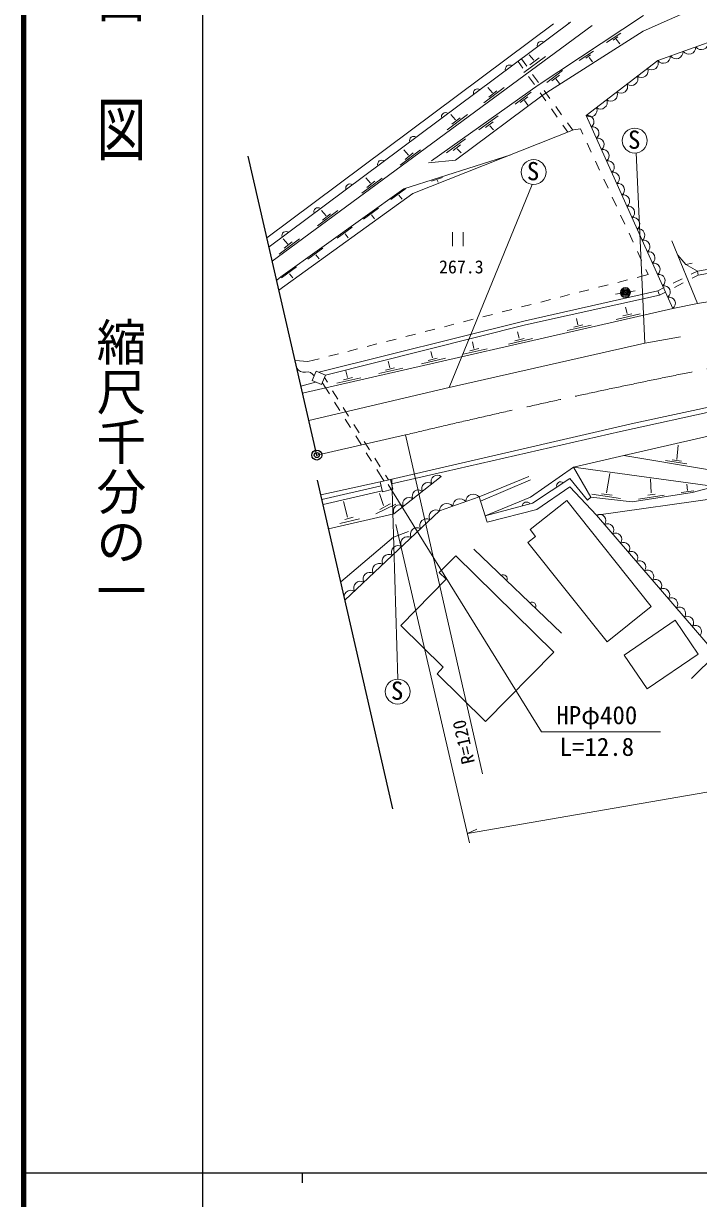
# Model space of a CAD drawing. Units: millimetres, scale not verified. Extents: x 40000 to 680000, y 20000 to 380000.
# Drawn here: x 40000 to 107848, y 202409 to 320529 of the extents above; entities that cross this region are included whole.
import ezdxf
from ezdxf.enums import TextEntityAlignment as Align

# ---------------------------------------------------------------- set-up
doc = ezdxf.new("R2010")
doc.units = ezdxf.units.MM
doc.header["$LTSCALE"] = 1000
doc.header["$PDMODE"] = 32
doc.header["$PDSIZE"] = 500
doc.linetypes.add('CHAIN', pattern=[18.5, 12, -1.5, 3.5, -1.5])
for name, color, linetype, lineweight in [('M-BGD', 7, 'Continuous', 13), ('M-BMK', 2, 'CHAIN', 13), ('M-BMK-SRVR', 3, 'Continuous', 25), ('M-STR-HTXT', 7, 'Continuous', 13), ('M-TTL', 2, 'Continuous', 140), ('M-TTL-BAND', 7, 'Continuous', 25)]:
    doc.layers.add(name, color=color, linetype=linetype, lineweight=lineweight)
doc.layers.add('M-OTRS', color=6, linetype='Continuous')
doc.styles.add('@ＭＳ ゴシック', font='')
doc.styles.add('ＭＳ ゴシック', font='')
doc.styles.get('@ＭＳ ゴシック').set_extended_font_data('@MS Gothic')
doc.styles.get('ＭＳ ゴシック').set_extended_font_data('MS Gothic')

msp = doc.modelspace()

# ---------------------------------------------------------------- linework, layer by layer
at = {"layer": 'M-BGD'}
for p, q in [((91717, 314322), (102327, 321337)), ((107579, 322088), (102287, 319758)), ((93277, 320488), (64471, 298983)), ((65005, 296652), (97174, 320313)), ((102287, 319758), (92235, 313348)), ((98598, 318628), (100042, 319572)), ((99269, 318869), (99737, 319197)), ((99589, 318940), (99932, 318479)), ((95852, 316812), (97296, 317756)), ((90199, 316028), (89709, 316724)), ((90048, 316976), (90584, 316230)), ((90281, 315617), (92481, 317220)), ((91287, 316845), (90831, 317395)), ((90889, 316389), (91849, 317079)), ((96523, 317054), (96991, 317381)), ((96843, 317124), (97186, 316663)), ((91168, 315418), (91751, 314606)), ((94195, 315794), (92609, 314597)), ((91717, 314322), (81007, 306732)), ((91349, 314392), (90774, 315210)), ((93114, 314780), (93868, 315341)), ((93524, 314962), (93863, 314514)), ((92235, 313348), (83435, 306777)), ((86279, 312558), (88323, 314082)), ((87137, 313556), (86669, 314092)), ((87584, 313775), (86773, 313135)), ((91019, 313610), (89433, 312414)), ((89937, 312596), (90692, 313158)), ((92499, 312756), (91924, 313574)), ((92335, 313794), (92918, 312982)), ((90348, 312778), (90686, 312331)), ((93649, 311120), (93074, 311938)), ((93502, 312170), (94085, 311358)), ((82574, 309842), (84618, 311366)), ((83432, 310841), (82964, 311376)), ((83880, 311059), (83068, 310419)), ((85782, 309831), (87701, 311251)), ((79139, 303454), (95268, 309824)), ((86453, 310073), (87202, 310643)), ((86874, 310253), (87249, 309831)), ((94714, 309605), (94224, 310301)), ((94669, 310546), (95205, 309800)), ((95268, 309824), (95979, 309930)), ((95979, 309930), (96222, 309409)), ((82512, 307514), (84432, 308934)), ((83183, 307756), (83932, 308326)), ((96644, 308502), (97066, 307596)), ((77853, 306294), (79897, 307818)), ((78223, 303925), (88973, 307338)), ((78712, 307293), (78244, 307829)), ((79159, 307511), (78348, 306872)), ((83605, 307936), (83979, 307514)), ((101587, 307516), (102450, 288392)), ((83435, 306777), (80714, 306531)), ((97488, 306689), (97911, 305783)), ((74005, 303464), (76049, 304988)), ((74863, 304462), (74395, 304998)), ((81018, 304663), (82120, 305053)), ((81590, 304767), (81668, 304590)), ((98333, 304876), (98755, 303970)), ((65874, 295051), (78223, 303925)), ((75311, 304681), (74499, 304041)), ((76935, 302841), (78433, 303949)), ((91120, 304354), (82794, 283948)), ((65677, 293722), (79139, 303454)), ((77723, 303270), (78050, 302865)), ((99177, 303063), (99600, 302157)), ((69557, 300192), (71601, 301716)), ((70415, 301191), (69947, 301726)), ((70863, 301409), (70051, 300769)), ((74180, 300862), (75678, 301970)), ((74968, 301291), (75296, 300885)), ((100022, 301250), (100444, 300344)), ((71533, 298960), (73031, 300068)), ((65696, 297352), (67740, 298876)), ((66554, 298350), (66086, 298886)), ((72321, 299389), (72649, 298983)), ((83138, 299561), (83138, 298161)), ((84188, 298161), (84188, 299561)), ((100866, 299437), (101289, 298531)), ((67001, 298569), (66190, 297929)), ((68592, 296847), (70090, 297955)), ((107761, 292381), (105164, 298690)), ((107749, 295640), (120456, 297885)), ((69380, 297276), (69708, 296870)), ((101711, 297624), (102133, 296718)), ((105758, 297247), (106571, 296305)), ((120526, 297482), (107807, 295229)), ((65945, 294945), (67443, 296053)), ((66733, 295374), (67061, 294968)), ((102556, 295811), (102798, 295290)), ((106571, 296305), (107228, 296438)), ((106571, 296305), (107749, 295640)), ((107101, 295318), (107749, 295640)), ((107749, 295640), (107807, 295229)), ((65448, 294722), (65874, 295051)), ((98773, 294261), (97804, 294013)), ((100710, 294756), (99742, 294509)), ((102798, 295290), (101679, 295004)), ((105310, 294429), (106205, 294873)), ((106308, 294454), (105420, 293995)), ((107807, 295229), (107196, 294914)), ((121044, 294585), (107761, 292381)), ((103765, 293662), (90421, 290653)), ((90448, 290232), (103921, 293220)), ((94898, 293270), (93929, 293022)), ((96835, 293765), (95866, 293518)), ((100502, 293485), (99518, 293310)), ((100502, 293485), (101487, 293660)), ((103765, 293662), (104414, 293984)), ((103921, 293220), (103765, 293662)), ((104532, 293535), (103921, 293220)), ((68053, 283358), (105268, 291878)), ((89085, 291783), (88116, 291536)), ((91022, 292279), (90053, 292031)), ((92960, 292774), (91991, 292527)), ((100671, 291369), (100507, 292017)), ((105268, 291878), (107761, 292381)), ((90421, 290653), (69689, 285474)), ((85209, 290792), (84240, 290545)), ((87147, 291288), (86178, 291040)), ((95735, 290239), (95571, 290887)), ((99587, 290784), (101997, 291338)), ((100250, 291127), (101163, 291354)), ((70352, 285192), (90448, 290232)), ((81334, 289801), (80365, 289554)), ((83272, 290297), (82303, 290049)), ((89821, 288885), (89657, 289533)), ((94651, 289654), (97061, 290208)), ((95314, 289997), (96227, 290223)), ((75521, 288315), (74552, 288067)), ((77459, 288810), (76490, 288563)), ((79396, 289306), (78428, 289058)), ((102450, 288392), (82794, 283948)), ((85281, 287864), (85117, 288511)), ((88737, 288300), (91148, 288854)), ((89400, 288643), (90313, 288869)), ((106048, 289034), (102450, 288392)), ((71646, 287324), (70677, 287076)), ((73583, 287819), (72615, 287572)), ((81095, 286905), (80931, 287553)), ((84197, 287278), (86607, 287832)), ((84860, 287622), (85772, 287848)), ((68589, 286542), (67296, 286661)), ((69708, 286828), (68589, 286542)), ((75731, 285340), (78142, 285894)), ((76394, 285683), (77307, 285910)), ((76815, 285925), (76652, 286573)), ((80011, 286320), (82421, 286874)), ((80674, 286663), (81587, 286890)), ((69424, 285587), (69016, 284627)), ((70352, 285192), (69424, 285587)), ((69944, 284232), (70352, 285192)), ((70546, 284457), (70245, 284939)), ((71493, 284370), (73903, 284924)), ((72156, 284713), (73068, 284939)), ((72577, 284955), (72413, 285602)), ((69342, 284488), (67887, 284083)), ((82794, 283948), (68684, 280605)), ((69016, 284627), (69944, 284232)), ((70747, 283309), (70035, 284447)), ((71606, 282761), (71076, 283609)), ((71808, 281614), (71277, 282462)), ((101396, 280354), (112577, 282767)), ((72667, 281066), (72136, 281913)), ((110085, 281720), (99994, 279505)), ((72869, 279919), (72338, 280766)), ((73727, 279370), (73197, 280218)), ((76892, 274699), (101396, 280354)), ((73930, 278223), (73399, 279071)), ((78394, 279169), (86129, 245111)), ((99994, 279505), (82421, 275481)), ((110865, 279527), (100346, 277090)), ((74787, 277674), (74257, 278522)), ((105681, 276706), (105801, 278136)), ((74991, 276528), (74460, 277375)), ((75848, 275978), (75317, 276826)), ((100346, 277090), (95296, 275925)), ((108947, 275650), (100346, 277090)), ((104516, 276602), (106675, 276264)), ((105187, 276664), (106134, 276529)), ((76233, 274543), (75521, 275680)), ((82421, 275481), (76996, 274258)), ((95296, 275925), (90969, 272903)), ((95296, 275925), (109474, 273977)), ((97038, 272907), (95296, 275925)), ((98606, 273339), (98925, 275289)), ((75840, 274450), (69885, 273160)), ((75936, 274043), (69999, 272662)), ((75840, 274450), (76892, 274699)), ((76075, 273459), (75840, 274450)), ((76679, 274649), (76378, 275130)), ((76892, 274699), (77127, 273709)), ((77613, 254617), (77037, 274732)), ((81996, 274986), (77240, 271237)), ((90798, 274994), (85801, 272934)), ((90947, 274652), (85943, 272497)), ((103084, 273346), (103013, 274758)), ((106742, 273588), (106664, 274236)), ((76052, 273553), (70111, 272173)), ((76183, 272062), (75778, 273274)), ((77127, 273709), (76075, 273459)), ((85801, 272934), (86620, 270407)), ((90969, 272903), (86411, 271052)), ((91594, 271682), (94925, 273941)), ((94925, 273941), (97605, 271089)), ((97038, 272907), (96695, 272618)), ((101195, 272444), (97038, 272907)), ((100010, 272777), (97123, 273198)), ((99183, 273120), (98114, 273261)), ((107203, 273365), (101195, 272444)), ((101812, 272722), (104402, 273105)), ((102748, 273120), (103489, 273198)), ((106111, 273370), (107390, 273565)), ((109474, 273977), (107203, 273365)), ((72583, 270892), (72177, 272473)), ((75429, 271225), (77421, 272218)), ((76797, 272197), (75824, 271688)), ((76896, 272249), (76797, 272197)), ((86620, 270407), (91594, 271682)), ((90928, 269654), (94605, 272587)), ((94605, 272587), (103103, 261932)), ((97605, 271089), (109965, 272830)), ((70670, 269735), (77240, 271237)), ((71792, 270252), (73764, 270726)), ((72292, 270674), (73134, 270902)), ((109636, 257143), (97605, 271089)), ((78704, 269450), (77203, 268903)), ((91478, 268964), (90928, 269654)), ((77203, 268903), (71896, 264387)), ((90708, 268350), (91478, 268964)), ((98656, 258385), (90708, 268350)), ((81786, 265334), (83450, 267027)), ((83450, 267027), (93299, 257341)), ((94067, 259256), (85256, 267699)), ((77915, 260016), (82477, 264655)), ((82477, 264655), (81786, 265334)), ((103103, 261932), (98656, 258385)), ((82195, 255806), (77915, 260016)), ((100369, 257038), (105499, 260536)), ((105499, 260536), (107815, 257139)), ((93299, 257341), (86445, 250372)), ((102686, 253641), (100369, 257038)), ((107815, 257139), (102686, 253641)), ((109636, 257143), (107145, 254682)), ((81568, 255168), (82195, 255806)), ((86445, 250372), (81568, 255168))]:
    msp.add_line(p, q, dxfattribs=at)
for points in [[(94759, 320551), (94987, 320656), (64679, 298076)], [(105268, 291878), (96569, 311281), (103757, 316810), (110116, 319101), (112367, 319496)], [(96695, 272618), (94930, 274797), (91162, 272293), (86411, 271052)], [(85801, 272934), (81807, 271537), (72314, 262566)]]:
    msp.add_lwpolyline(points, dxfattribs=at)
for centre, radius in [((101441, 308757), 1250), ((91274, 305595), 1250), ((100502, 293485), 500), ((100502, 293485), 400), ((100502, 293485), 300), ((100502, 293485), 200), ((100502, 293485), 100), ((100502, 293485), 20), ((77612, 253367), 1250)]:
    msp.add_circle(centre, radius, dxfattribs=at)
for centre, radius, start, end in [((92051, 318323), 417, 52.94637, 200.42596), ((106866, 318150), 707, 216.82439, 2.79856), ((108138, 318609), 707, 216.82439, 2.79856), ((103140, 316550), 670, 232.24052, 22.89666), ((104323, 317234), 707, 216.82439, 2.79856), ((105595, 317692), 707, 216.82439, 2.79856), ((88843, 315933), 417, 52.94637, 200.42596), ((102113, 315760), 670, 232.24052, 22.89666), ((100060, 314180), 670, 232.24052, 22.89666), ((101087, 314970), 670, 232.24052, 22.89666), ((85635, 313544), 417, 52.94637, 200.42596), ((99033, 313390), 670, 232.24052, 22.89666), ((96979, 311811), 670, 232.24052, 22.89666), ((98006, 312600), 670, 232.24052, 22.89666), ((82428, 311154), 417, 52.94637, 200.42596), ((96696, 310653), 641, 306.8644, 101.43188), ((97208, 309511), 641, 306.8644, 101.43188), ((79220, 308764), 417, 52.94637, 200.42596), ((97720, 308370), 641, 306.8644, 101.43188), ((98231, 307229), 641, 306.8644, 101.43188), ((76012, 306374), 417, 52.94637, 200.42596), ((98743, 306087), 641, 306.8644, 101.43188), ((99255, 304946), 641, 306.8644, 101.43188), ((72805, 303985), 417, 52.94637, 200.42596), ((99766, 303805), 641, 306.8644, 101.43188), ((100278, 302663), 641, 306.8644, 101.43188), ((69597, 301595), 417, 52.94637, 200.42596), ((100790, 301522), 641, 306.8644, 101.43188), ((101301, 300381), 641, 306.8644, 101.43188), ((66389, 299205), 417, 52.94637, 200.42596), ((101813, 299239), 641, 306.8644, 101.43188), ((102325, 298098), 641, 306.8644, 101.43188), ((102837, 296957), 641, 306.8644, 101.43188), ((103348, 295815), 641, 306.8644, 101.43188), ((103860, 294674), 641, 306.8644, 101.43188), ((104372, 293533), 641, 306.8644, 101.43188), ((104883, 292391), 641, 306.8644, 101.43188), ((68192, 286312), 836, 210.82247, 280.53362), ((68498, 284668), 836, 30.82247, 100.53362), ((80642, 273770), 617, 49.16305, 207.34028), ((81593, 274520), 617, 49.16305, 207.34028), ((93999, 274038), 417, 49.86807, 197.34766), ((78739, 272270), 617, 49.16305, 207.34028), ((79690, 273020), 617, 49.16305, 207.34028), ((85217, 272468), 747, 38.61478, 179.95036), ((77788, 271520), 617, 49.16305, 207.34028), ((82554, 271536), 747, 38.61478, 179.95036), ((83886, 272002), 747, 38.61478, 179.95036), ((90542, 272010), 417, 30.89837, 178.37796), ((80504, 270063), 676, 58.50269, 208.2563), ((81453, 270960), 676, 58.50269, 208.2563), ((97910, 270542), 627, 322.46621, 119.10161), ((79555, 269166), 676, 58.50269, 208.2563), ((98712, 269612), 627, 322.46621, 119.10161), ((78605, 268269), 676, 58.50269, 208.2563), ((99514, 268682), 627, 322.46621, 119.10161), ((100316, 267752), 627, 322.46621, 119.10161), ((76707, 266475), 676, 58.50269, 208.2563), ((77656, 267372), 676, 58.50269, 208.2563), ((101118, 266822), 627, 322.46621, 119.10161), ((75757, 265578), 676, 58.50269, 208.2563), ((101920, 265893), 627, 322.46621, 119.10161), ((74808, 264680), 676, 58.50269, 208.2563), ((88210, 264706), 417, 332.48404, 119.96363), ((102722, 264963), 627, 322.46621, 119.10161), ((103524, 264033), 627, 322.46621, 119.10161), ((72909, 262886), 676, 58.50269, 208.2563), ((73859, 263783), 676, 58.50269, 208.2563), ((104326, 263103), 627, 322.46621, 119.10161), ((91098, 261939), 417, 332.48404, 119.96363), ((105128, 262174), 627, 322.46621, 119.10161), ((105931, 261244), 627, 322.46621, 119.10161), ((106733, 260314), 627, 322.46621, 119.10161), ((107535, 259384), 627, 322.46621, 119.10161)]:
    msp.add_arc(centre, radius, start, end, dxfattribs=at)
msp.add_point((100502, 293485), dxfattribs=at)
at = {"layer": 'M-BMK'}
msp.add_line((69478, 277143), (78394, 279169), dxfattribs=at)
msp.add_arc((266831, -509181), 810558, 100.0498, 103.44304, dxfattribs=at)
at = {"layer": 'M-BMK-SRVR'}
for p, q in [((69478, 277143), (62588, 307195)), ((77123, 241590), (69547, 274635))]:
    msp.add_line(p, q, dxfattribs=at)
msp.add_circle((69478, 277143), 500, dxfattribs=at)
msp.add_point((69478, 277143), dxfattribs=at)
at = {"layer": 'M-OTRS'}
msp.add_point((69478, 277143), dxfattribs=at)
at = {"layer": 'M-STR-HTXT'}
for p, q in [((92052, 249320), (76652, 274186)), ((77409, 270161), (84830, 238172)), ((84613, 239111), (157547, 251731)), ((92052, 249320), (104019, 249320)), ((84613, 239111), (85552, 239545))]:
    msp.add_line(p, q, dxfattribs=at)
at = {"layer": 'M-TTL'}
msp.add_line((40000, 380000), (40000, 20000), dxfattribs=at)
at = {"layer": 'M-TTL-BAND'}
for p, q in [((58000, 370000), (58000, 20000)), ((40000, 205000), (579000, 205000)), ((68000, 205000), (68000, 204000))]:
    msp.add_line(p, q, dxfattribs=at)

# ---------------------------------------------------------------- texts
at = {"layer": 'M-BGD', "style": 'ＭＳ ゴシック'}
for s, height, p in [('S', 1833, (100762, 307384)), ('S', 1833, (90595, 304221)), ('267.3', 1320, (81764, 295010)), ('S', 1833, (76934, 251993))]:
    msp.add_text(s, height=height, dxfattribs=at).set_placement(p, align=Align.BOTTOM_LEFT)
msp.add_text('R=120', height=1320, rotation=102.796, dxfattribs=at).set_placement((85758, 246343), align=Align.BOTTOM_LEFT)
at = {"layer": 'M-STR-HTXT', "style": 'ＭＳ ゴシック'}
for s, p in [('HPφ400', (93564, 249535)), ('L=12.8', (93893, 246353))]:
    msp.add_text(s, height=1833, dxfattribs=at).set_placement(p, align=Align.BOTTOM_LEFT)
at = {"layer": 'M-TTL-BAND', "style": '@ＭＳ ゴシック', "width": 1.4}
msp.add_text('平  面  図', height=3666, rotation=270, dxfattribs=at).set_placement((49777, 306475), align=Align.MIDDLE_RIGHT)
at = {"layer": 'M-TTL-BAND', "style": '@ＭＳ ゴシック'}
msp.add_text('縮尺千分の一', height=3666, rotation=270, dxfattribs=at).set_placement((49777, 261030), align=Align.MIDDLE_RIGHT)

doc.saveas('drawing.dxf')
